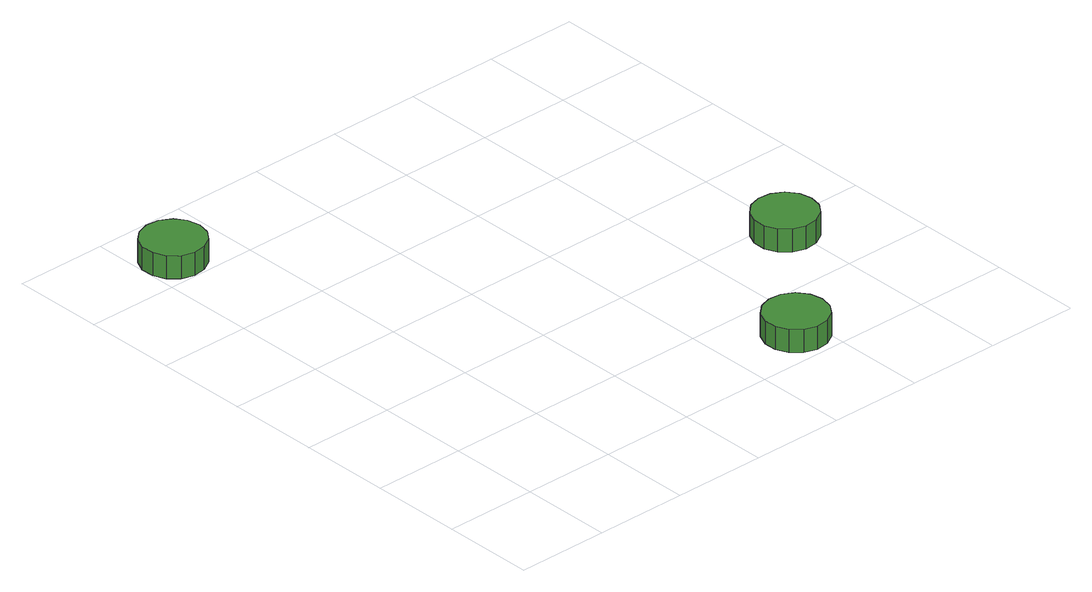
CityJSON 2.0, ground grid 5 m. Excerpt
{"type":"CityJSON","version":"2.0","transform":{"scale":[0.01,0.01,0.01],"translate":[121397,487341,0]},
"CityObjects":{
"tree1":{"type":"SolitaryVegetationObject","attributes":{"function":"something"},"geometry":[{"type":"MultiSurface","lod":"1","boundaries":[[[0,1,2,3,4,5,6,7,8,9,10,11,12,13,14]],[[15,16,17,18,19,20,21,22,23,24,25,26,27,28,29]],[[0,29,28,1]],[[1,28,27,2]],[[2,27,26,3]],[[3,26,25,4]],[[4,25,24,5]],[[5,24,23,6]],[[6,23,22,7]],[[7,22,21,8]],[[8,21,20,9]],[[9,20,19,10]],[[10,19,18,11]],[[11,18,17,12]],[[12,17,16,13]],[[13,16,15,14]],[[14,15,29,0]]]}]},
"tree2":{"type":"SolitaryVegetationObject","attributes":{"function":"something"},"geometry":[{"type":"MultiSurface","lod":"1","boundaries":[[[30,31,32,33,34,35,36,37,38,39,40,41,42,43,44]],[[45,46,47,48,49,50,51,52,53,54,55,56,57,58,59]],[[30,59,58,31]],[[31,58,57,32]],[[32,57,56,33]],[[33,56,55,34]],[[34,55,54,35]],[[35,54,53,36]],[[36,53,52,37]],[[37,52,51,38]],[[38,51,50,39]],[[39,50,49,40]],[[40,49,48,41]],[[41,48,47,42]],[[42,47,46,43]],[[43,46,45,44]],[[44,45,59,30]]]}]},
"tree3":{"type":"SolitaryVegetationObject","attributes":{"function":"something"},"geometry":[{"type":"MultiSurface","lod":"1","boundaries":[[[60,61,62,63,64,65,66,67,68,69,70,71,72,73,74]],[[75,76,77,78,79,80,81,82,83,84,85,86,87,88,89]],[[60,89,88,61]],[[61,88,87,62]],[[62,87,86,63]],[[63,86,85,64]],[[64,85,84,65]],[[65,84,83,66]],[[66,83,82,67]],[[67,82,81,68]],[[68,81,80,69]],[[69,80,79,70]],[[70,79,78,71]],[[71,78,77,72]],[[72,77,76,73]],[[73,76,75,74]],[[74,75,89,60]]]}]}
},
"vertices":[
[341,2676,169],[326,2745,169],[285,2801,169],[224,2837,169],[154,2844,169],[87,2822,169],[35,2775,169],[7,2711,169],[7,2641,169],[35,2576,169],[87,2529,169],[154,2508,169],[224,2515,169],[285,2550,169],[326,2607,169],[326,2607,42],[285,2550,42],[224,2515,42],[154,2508,42],[87,2529,42],[35,2576,42],[7,2641,42],[7,2711,42],[35,2775,42],[87,2822,42],[154,2844,42],[224,2837,42],[285,2801,42],[326,2745,42],[341,2676,42],
[2040,183,184],[2026,252,184],[1984,309,184],[1923,344,184],[1853,351,184],[1787,329,184],[1734,282,184],[1706,218,184],[1706,148,184],[1734,84,184],[1787,37,184],[1853,15,184],[1923,22,184],[1984,57,184],[2026,114,184],[2026,114,57],[1984,57,57],[1923,22,57],[1853,15,57],[1787,37,57],[1734,84,57],[1706,148,57],[1706,218,57],[1734,282,57],[1787,329,57],[1853,351,57],[1923,344,57],[1984,309,57],[2026,252,57],[2040,183,57],
[2610,880,189],[2596,949,189],[2554,1006,189],[2493,1041,189],[2423,1048,189],[2357,1027,189],[2304,979,189],[2276,915,189],[2276,845,189],[2304,781,189],[2357,734,189],[2423,712,189],[2493,719,189],[2554,754,189],[2596,811,189],[2596,811,62],[2554,754,62],[2493,719,62],[2423,712,62],[2357,734,62],[2304,781,62],[2276,845,62],[2276,915,62],[2304,979,62],[2357,1027,62],[2423,1048,62],[2493,1041,62],[2554,1006,62],[2596,949,62],[2610,880,62]
]}
